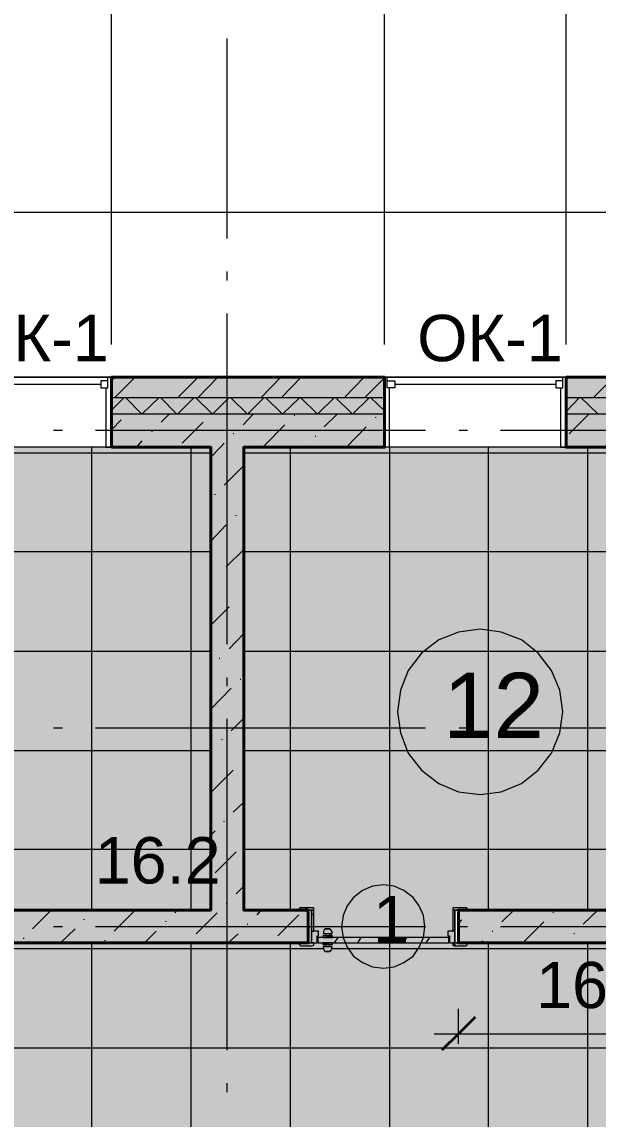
# Model space of a CAD drawing. Header units: millimetres. Extents: x -6983 to 114033, y -5968 to 36007.
# Drawn here: x 4759 to 8243, y 24601 to 31232 of the extents above; entities that cross this region are included whole.
import ezdxf

# ---------------------------------------------------------------- set-up
doc = ezdxf.new("R2010")
doc.units = ezdxf.units.MM
doc.layers.add('PDF _Геометрия', color=7, linetype='Continuous')
doc.layers.add('PDF _Текст', color=7, linetype='Continuous')
doc.layers.add('PDF _Сплошная заливка', color=7, linetype='Continuous', true_color=0xffffff)
doc.styles.add('PDF Arial', font='arial.ttf')

msp = doc.modelspace()

# ---------------------------------------------------------------- hatches: boundary and pattern name
at = {"layer": 'PDF _Сплошная заливка', "transparency": 33554559}
h = msp.add_hatch(color=256, dxfattribs=at)
h.paths.add_polyline_path([(1102.9, 28961.5), (1102.9, 29084.2), (-196.1, 29084.2), (-196.1, 28961.5)])
h.paths.add_polyline_path([(6950.6, 28961.5), (6950.6, 29084.2), (5300.4, 29084.2), (5300.4, 28961.5)])
h.paths.add_polyline_path([(11918.1, 28961.5), (11918.1, 29084.2), (8050.7, 29084.2), (8050.7, 28961.5)])
h.paths.add_polyline_path([(13428.7, 29084.2), (13428.7, 28961.5), (17342.7, 28961.5), (17342.7, 29084.2)])
h.paths.add_polyline_path([(4200.2, 28961.5), (4200.2, 29084.2), (2203, 29084.2), (2203, 28961.5)])
h = msp.add_hatch(color=256, dxfattribs=at)
h.paths.add_polyline_path([(1102.9, 28864.1), (1102.9, 28961.5), (-98.8, 28961.5), (-98.8, 28864.1)])
h.paths.add_polyline_path([(6950.6, 28864.1), (6950.6, 28961.5), (5300.4, 28961.5), (5300.4, 28864.1)])
h.paths.add_polyline_path([(11918.1, 28864.1), (11918.1, 28961.5), (8050.7, 28961.5), (8050.7, 28864.1)])
h.paths.add_polyline_path([(13428.7, 28961.5), (13428.7, 28864.1), (17245.3, 28864.1), (17245.3, 28961.5)])
h.paths.add_polyline_path([(4200.2, 28864.1), (4200.2, 28961.5), (2203, 28961.5), (2203, 28864.1)])
h = msp.add_hatch(color=256, dxfattribs=at)
h.paths.add_polyline_path([(1102.9, 28661), (1102.9, 28864.1), (104.3, 28864.1), (104.3, 28661)])
h.paths.add_polyline_path([(6950.6, 28661), (6950.6, 28864.1), (5300.4, 28864.1), (5300.4, 28661)])
h.paths.add_polyline_path([(11918.1, 28661), (11918.1, 28864.1), (8050.7, 28864.1), (8050.7, 28661)])
h.paths.add_polyline_path([(13428.7, 28864.1), (13428.7, 28661), (17042.2, 28661), (17042.2, 28864.1)])
h.paths.add_polyline_path([(4200.2, 28661), (4200.2, 28864.1), (2203, 28864.1), (2203, 28661)])
h = msp.add_hatch(color=256, dxfattribs=at)
h.paths.add_polyline_path([(17245.3, 26862.7), (17245.3, 21967.1), (17253.8, 21967.1), (17253.8, 26862.7)])
h.paths.add_polyline_path([(17042.2, 24065.8), (17042.2, 28661), (14245.3, 28661), (14245.3, 25563.7), (14258, 25563.7), (14262.3, 25559.5), (14258, 25479.1), (14118.4, 25474.9), (14118.4, 25445.2), (14088.8, 25445.2), (14088.8, 25457.9), (14046.5, 25457.9), (14046.5, 25474.9), (14033.8, 25474.9), (14033.8, 25487.6), (14029.6, 25487.6), (14029.6, 25559.5), (14033.8, 25563.7), (14046.5, 25563.7), (14046.5, 25665.3), (13500.6, 25665.3), (13496.4, 25656.8), (13492.2, 25652.6), (13420.2, 25648.3), (13420.2, 25652.6), (13416, 25652.6), (13416, 25665.3), (13411.8, 25665.3), (13411.8, 25788), (13382.2, 25788), (13382.2, 25817.6), (13394.9, 25817.6), (13394.9, 25864.1), (13411.8, 25864.1), (13411.8, 25872.6), (13416, 25876.8), (13500.6, 25876.8), (13500.6, 25864.1), (14046.5, 25864.1), (14046.5, 28661), (13483.7, 28661), (13479.5, 28652.6), (13394.9, 28648.3), (13394.9, 28661), (11956.2, 28661), (11952, 28652.6), (11867.4, 28648.3), (11867.4, 28661), (11245.3, 28661), (11245.3, 25864.1), (11880, 25864.1), (11880, 25872.6), (11884.3, 25876.8), (11973.1, 25876.8), (11973.1, 25864.1), (11990.1, 25864.1), (11990.1, 25817.6), (12002.8, 25817.6), (12002.8, 25788), (11973.1, 25788), (11968.9, 25656.8), (11956.2, 25652.6), (11892.7, 25648.3), (11892.7, 25652.6), (11884.3, 25652.6), (11884.3, 25665.3), (10301.8, 25665.3), (10297.5, 25656.8), (10293.3, 25652.6), (10221.4, 25648.3), (10221.4, 25652.6), (10217.1, 25652.6), (10217.1, 25665.3), (10196, 25665.3), (10196, 25707.6), (10183.3, 25707.6), (10183.3, 25737.2), (10212.9, 25737.2), (10212.9, 25872.6), (10217.1, 25876.8), (10246.8, 25876.8), (10246.8, 26084.2), (10826.5, 26084.2), (10826.5, 28441), (9320.1, 28441), (9320.1, 26084.2), (9337, 26084.2), (9337, 25876.8), (9375.1, 25876.8), (9375.1, 25737.2), (9404.7, 25737.2), (9404.7, 25707.6), (9392, 25707.6), (9392, 25665.3), (9375.1, 25665.3), (9370.9, 25656.8), (9358.2, 25652.6), (9294.7, 25648.3), (9294.7, 25652.6), (9286.3, 25652.6), (9286.3, 25665.3), (7454.1, 25665.3), (7449.9, 25656.8), (7445.6, 25652.6), (7373.7, 25648.3), (7373.7, 25652.6), (7365.2, 25652.6), (7365.2, 25665.3), (7344.1, 25665.3), (7344.1, 25707.6), (7335.6, 25707.6), (7335.6, 25737.2), (7365.2, 25737.2), (7365.2, 25876.8), (7454.1, 25876.8), (7454.1, 25864.1), (8897, 25864.1), (8897, 28661), (6100.1, 28661), (6100.1, 25864.1), (6434.3, 25864.1), (6434.3, 25872.6), (6438.6, 25876.8), (6523.2, 25876.8), (6523.2, 25737.2), (6552.8, 25737.2), (6552.8, 25707.6), (6544.4, 25707.6), (6544.4, 25665.3), (6523.2, 25665.3), (6523.2, 25652.6), (6510.5, 25652.6), (6442.8, 25648.3), (6442.8, 25652.6), (6438.6, 25652.6), (6438.6, 25665.3), (4517.6, 25665.3), (4513.3, 25656.8), (4504.9, 25652.6), (4437.2, 25648.3), (4437.2, 25652.6), (4428.7, 25652.6), (4428.7, 25665.3), (4407.6, 25665.3), (4407.6, 25707.6), (4394.9, 25707.6), (4394.9, 25737.2), (4424.5, 25737.2), (4424.5, 25872.6), (4428.7, 25876.8), (4517.6, 25876.8), (4517.6, 25864.1), (5901.2, 25864.1), (5901.2, 28661), (104.3, 28661), (104.3, 25864.1), (3497.8, 25864.1), (3497.8, 25876.8), (3586.7, 25876.8), (3586.7, 25737.2), (3616.3, 25737.2), (3616.3, 25707.6), (3603.6, 25707.6), (3603.6, 25665.3), (3586.7, 25665.3), (3582.4, 25656.8), (3569.8, 25652.6), (3506.3, 25648.3), (3506.3, 25652.6), (3497.8, 25652.6), (3497.8, 25665.3), (3100.1, 25665.3), (3100.1, 23570.8), (3112.8, 23570.8), (3117, 23566.5), (3112.8, 23486.1), (3100.1, 23481.9), (3100.1, 23460.8), (3057.8, 23460.8), (3057.8, 23448.1), (3028.1, 23448.1), (3028.1, 23481.9), (2888.5, 23481.9), (2888.5, 23494.6), (2884.3, 23494.6), (2884.3, 23562.3), (2888.5, 23570.8), (2901.2, 23570.8), (2901.2, 25665.3), (104.3, 25665.3), (104.3, 21967.1), (2901.2, 21967.1), (2901.2, 22551), (2897, 22555.3), (2888.5, 22555.3), (2888.5, 22563.7), (2884.3, 22563.7), (2884.3, 22635.6), (2888.5, 22639.9), (3028.1, 22639.9), (3028.1, 22669.5), (3057.8, 22669.5), (3057.8, 22656.8), (3100.1, 22656.8), (3100.1, 22639.9), (3112.8, 22639.9), (3117, 22635.6), (3112.8, 22559.5), (3100.1, 22555.3), (3100.1, 21472), (3112.8, 21472), (3117, 21467.8), (3112.8, 21387.4), (3100.1, 21383.2), (3100.1, 21362), (3057.8, 21362), (3057.8, 21349.3), (3028.1, 21349.3), (3028.1, 21383.2), (2888.5, 21383.2), (2888.5, 21395.9), (2884.3, 21395.9), (2884.3, 21463.6), (2888.5, 21472), (2901.2, 21472), (2901.2, 21764), (104.3, 21764), (104.3, 15967.1), (2681.2, 15967.1), (2681.2, 15979.8), (2901.2, 15979.8), (2901.2, 20452.3), (2897, 20456.5), (2888.5, 20460.8), (2884.3, 20460.8), (2884.3, 20536.9), (2888.5, 20541.1), (3028.1, 20541.1), (3028.1, 20570.8), (3057.8, 20570.8), (3057.8, 20558.1), (3100.1, 20558.1), (3100.1, 20541.1), (3112.8, 20541.1), (3117, 20536.9), (3112.8, 20460.8), (3100.1, 20456.5), (3100.1, 15967.1), (5901.2, 15967.1), (5901.2, 16601.8), (5892.7, 16606), (5888.5, 16606), (5888.5, 16614.5), (5884.3, 16614.5), (5884.3, 16686.4), (5888.5, 16694.9), (5901.2, 16694.9), (5901.2, 18133.5), (5888.5, 18133.5), (5888.5, 18146.2), (5884.3, 18146.2), (5884.3, 18218.2), (5888.5, 18222.4), (5901.2, 18222.4), (5901.2, 20452.3), (5892.7, 20456.5), (5888.5, 20460.8), (5884.3, 20460.8), (5884.3, 20536.9), (5888.5, 20541.1), (5901.2, 20541.1), (5901.2, 20558.1), (5943.5, 20558.1), (5943.5, 20570.8), (5973.1, 20570.8), (5973.1, 20541.1), (6112.8, 20541.1), (6112.8, 20456.5), (6100.1, 20456.5), (6100.1, 18967.1), (8897, 18967.1), (8897, 21764), (6100.1, 21764), (6100.1, 21472), (6112.8, 21472), (6112.8, 21383.2), (5973.1, 21383.2), (5973.1, 21349.3), (5943.5, 21349.3), (5943.5, 21362), (5901.2, 21362), (5901.2, 21383.2), (5888.5, 21383.2), (5888.5, 21395.9), (5884.3, 21395.9), (5884.3, 21463.6), (5888.5, 21472), (5901.2, 21472), (5901.2, 22551), (5892.7, 22555.3), (5888.5, 22555.3), (5888.5, 22563.7), (5884.3, 22563.7), (5884.3, 22635.6), (5888.5, 22639.9), (5901.2, 22639.9), (5901.2, 22656.8), (5943.5, 22656.8), (5943.5, 22669.5), (5973.1, 22669.5), (5973.1, 22639.9), (6112.8, 22639.9), (6112.8, 22555.3), (6100.1, 22555.3), (6100.1, 21967.1), (8897, 21967.1), (8897, 23862.7), (6100.1, 23862.7), (6100.1, 23570.8), (6112.8, 23570.8), (6112.8, 23481.9), (5973.1, 23481.9), (5973.1, 23448.1), (5943.5, 23448.1), (5943.5, 23460.8), (5901.2, 23460.8), (5901.2, 23481.9), (5888.5, 23481.9), (5888.5, 23494.6), (5884.3, 23494.6), (5884.3, 23562.3), (5888.5, 23570.8), (5901.2, 23570.8), (5901.2, 24065.8), (12447, 24065.8), (12447, 23084.2), (12459.7, 23084.2), (12459.7, 22999.5), (12447, 22999.5), (12447, 22978.4), (12404.7, 22978.4), (12404.7, 22965.7), (12370.9, 22965.7), (12370.9, 22995.3), (12239.7, 22999.5), (12235.5, 22999.5), (12235.5, 23012.2), (12231.2, 23012.2), (12231.2, 23079.9), (12235.5, 23084.2), (12248.2, 23084.2), (12248.2, 23862.7), (9100.1, 23862.7), (9100.1, 21967.1), (12248.2, 21967.1), (12248.2, 22064.4), (12239.7, 22068.7), (12235.5, 22068.7), (12235.5, 22077.1), (12231.2, 22077.1), (12231.2, 22149), (12235.5, 22157.5), (12370.9, 22157.5), (12370.9, 22187.1), (12404.7, 22187.1), (12404.7, 22174.4), (12447, 22174.4), (12447, 22157.5), (12459.7, 22157.5), (12459.7, 22068.7), (12447, 22068.7), (12447, 20486.1), (12459.7, 20486.1), (12459.7, 20401.5), (12447, 20401.5), (12447, 20380.4), (12404.7, 20380.4), (12404.7, 20367.7), (12370.9, 20367.7), (12370.9, 20397.3), (12239.7, 20401.5), (12235.5, 20401.5), (12235.5, 20410), (12231.2, 20410), (12231.2, 20481.9), (12235.5, 20486.1), (12248.2, 20486.1), (12248.2, 21764), (9100.1, 21764), (9100.1, 18967.1), (12248.2, 18967.1), (12248.2, 19466.4), (12239.7, 19470.6), (12235.5, 19470.6), (12235.5, 19479.1), (12231.2, 19479.1), (12231.2, 19551), (12235.5, 19555.3), (12370.9, 19555.3), (12370.9, 19584.9), (12404.7, 19584.9), (12404.7, 19576.4), (12447, 19576.4), (12447, 19555.3), (12459.7, 19555.3), (12459.7, 19470.6), (12447, 19470.6), (12447, 18967.1), (17042.2, 18967.1), (17042.2, 20566.5), (14046.5, 20566.5), (14046.5, 22745.7), (14042.2, 22749.9), (14033.8, 22754.1), (14029.6, 22754.1), (14029.6, 22830.3), (14033.8, 22834.5), (14046.5, 22834.5), (14046.5, 22851.4), (14088.8, 22851.4), (14088.8, 22864.1), (14118.4, 22864.1), (14118.4, 22834.5), (14262.3, 22834.5), (14258, 22754.1), (14245.3, 22749.9), (14245.3, 20765.4), (17042.2, 20765.4), (17042.2, 23862.7), (14245.3, 23862.7), (14245.3, 23765.4), (14258, 23765.4), (14262.3, 23761.2), (14258, 23680.8), (14118.4, 23676.5), (14118.4, 23646.9), (14088.8, 23646.9), (14088.8, 23655.4), (14046.5, 23655.4), (14046.5, 23676.5), (14033.8, 23676.5), (14033.8, 23689.2), (14029.6, 23689.2), (14029.6, 23761.2), (14033.8, 23765.4), (14046.5, 23765.4), (14046.5, 24544), (14042.2, 24548.2), (14033.8, 24552.4), (14029.6, 24552.4), (14029.6, 24628.6), (14033.8, 24632.8), (14046.5, 24632.8), (14046.5, 24654), (14088.8, 24654), (14088.8, 24662.4), (14118.4, 24662.4), (14118.4, 24632.8), (14262.3, 24632.8), (14258, 24552.4), (14245.3, 24548.2), (14245.3, 24065.8)])
h.paths.add_polyline_path([(15645.9, 17168.8), (15645.9, 15967.1), (17042.2, 15967.1), (17042.2, 16529.9), (17038, 16534.1), (17033.8, 16534.1), (17033.8, 16542.6), (17029.6, 16542.6), (17029.6, 16614.5), (17033.8, 16623), (17169.2, 16623), (17169.2, 16652.6), (17198.8, 16652.6), (17198.8, 16639.9), (17245.3, 16639.9), (17245.3, 16623), (17258, 16623), (17258, 16534.1), (17245.3, 16534.1), (17245.3, 15967.1), (18387.8, 15967.1), (18387.8, 15979.8), (18392, 15984), (18476.7, 15984), (18476.7, 15967.1), (19919.5, 15967.1), (19919.5, 15984), (20004.2, 15984), (20008.4, 15979.8), (20008.4, 15967.1), (23875.8, 15967.1), (23875.8, 15979.8), (23880, 15984), (23964.7, 15984), (23964.7, 15967.1), (25403.3, 15967.1), (25403.3, 15979.8), (25407.6, 15984), (25492.2, 15984), (25496.4, 15979.8), (25496.4, 15967.1), (26038, 15967.1), (26038, 16512.9), (26033.8, 16517.2), (26029.6, 16517.2), (26029.6, 16525.6), (26025.3, 16525.6), (26025.3, 16597.6), (26029.6, 16601.8), (26165, 16601.8), (26165, 16631.4), (26194.6, 16631.4), (26194.6, 16623), (26241.1, 16623), (26241.1, 16601.8), (26253.8, 16601.8), (26249.6, 16521.4), (26241.1, 16517.2), (26241.1, 15967.1), (29038, 15967.1), (29038, 16352.1), (29016.9, 16352.1), (29016.9, 16415.6), (29038, 16415.6), (29038, 18230.9), (29016.9, 18230.9), (29016.9, 18294.3), (29038, 18294.3), (29038, 19584.9), (29016.9, 19584.9), (29016.9, 19652.6), (29038, 19652.6), (29038, 21463.6), (29016.9, 21463.6), (29016.9, 21527), (29038, 21527), (29038, 21764), (26241.1, 21764), (26241.1, 21222.4), (26249.6, 21222.4), (26253.8, 21218.2), (26249.6, 21137.8), (26241.1, 21133.5), (26241.1, 21112.4), (26194.6, 21112.4), (26194.6, 21099.7), (26165, 21099.7), (26165, 21129.3), (26033.8, 21133.5), (26029.6, 21133.5), (26029.6, 21146.2), (26025.3, 21146.2), (26025.3, 21213.9), (26029.6, 21222.4), (26038, 21222.4), (26038, 21764), (25839.1, 21764), (25830.7, 21755.5), (25758.7, 21751.3), (25758.7, 21755.5), (25754.5, 21755.5), (25754.5, 21764), (25733.4, 21764), (25733.4, 21810.5), (25720.7, 21810.5), (25720.7, 21840.2), (25750.3, 21840.2), (25750.3, 21975.6), (25754.5, 21979.8), (25839.1, 21979.8), (25839.1, 21967.1), (26038, 21967.1), (26038, 26862.7), (23241.1, 26862.7), (23241.1, 21967.1), (24819.4, 21967.1), (24819.4, 21975.6), (24823.6, 21979.8), (24908.3, 21979.8), (24908.3, 21840.2), (24942.1, 21840.2), (24942.1, 21806.3), (24929.4, 21806.3), (24929.4, 21764), (24908.3, 21764), (24908.3, 21755.5), (24895.6, 21755.5), (24832.1, 21751.3), (24832.1, 21755.5), (24823.6, 21755.5), (24823.6, 21764), (22691, 21764), (22682.6, 21755.5), (22610.7, 21751.3), (22610.7, 21755.5), (22602.2, 21755.5), (22602.2, 21764), (22585.3, 21764), (22585.3, 21806.3), (22572.6, 21806.3), (22572.6, 21840.2), (22602.2, 21840.2), (22602.2, 21967.1), (21760.2, 21967.1), (21760.2, 21840.2), (21789.8, 21840.2), (21789.8, 21806.3), (21781.3, 21806.3), (21781.3, 21764), (21760.2, 21764), (21760.2, 21755.5), (21747.5, 21755.5), (21679.8, 21751.3), (21679.8, 21755.5), (21675.5, 21755.5), (21675.5, 21764), (18362.4, 21764), (18362.4, 21755.5), (18354, 21755.5), (18282, 21751.3), (18282, 21755.5), (18277.8, 21755.5), (18277.8, 21764), (18256.6, 21764), (18256.6, 21810.5), (18243.9, 21810.5), (18243.9, 21840.2), (18273.6, 21840.2), (18273.6, 21967.1), (17435.8, 21967.1), (17435.8, 21840.2), (17465.4, 21840.2), (17465.4, 21806.3), (17452.7, 21806.3), (17452.7, 21764), (17435.8, 21764), (17431.5, 21759.8), (17418.8, 21755.5), (17355.4, 21751.3), (17355.4, 21755.5), (17346.9, 21755.5), (17346.9, 21764), (17245.3, 21764), (17245.3, 18150.5), (17258, 18150.5), (17258, 18061.6), (17245.3, 18061.6), (17245.3, 18040.4), (17198.8, 18040.4), (17198.8, 18032), (17169.2, 18032), (17169.2, 18061.6), (17033.8, 18061.6), (17033.8, 18070.1), (17029.6, 18070.1), (17029.6, 18146.2), (17033.8, 18150.5), (17042.2, 18150.5), (17042.2, 18768.2), (11245.3, 18768.2), (11245.3, 15967.1), (14126.9, 15967.1), (14126.9, 15979.8), (14122.6, 15979.8), (14122.6, 15988.3), (14118.4, 15988.3), (14118.4, 15996.7), (14114.2, 15996.7), (14114.2, 16005.2), (14109.9, 16005.2), (14109.9, 16013.6), (14105.7, 16013.6), (14105.7, 16022.1), (14101.5, 16022.1), (14101.5, 16030.6), (14097.3, 16030.6), (14097.3, 16043.3), (14093, 16043.3), (14093, 16051.7), (14088.8, 16051.7), (14088.8, 16060.2), (14084.6, 16060.2), (14084.6, 16068.7), (14080.3, 16068.7), (14080.3, 16077.1), (14076.1, 16077.1), (14076.1, 16085.6), (14071.9, 16085.6), (14071.9, 16094), (14067.6, 16094), (14067.6, 16102.5), (14063.4, 16102.5), (14063.4, 16115.2), (14059.2, 16115.2), (14059.2, 16123.7), (14054.9, 16123.7), (14054.9, 16132.1), (14050.7, 16132.1), (14050.7, 16140.6), (14046.5, 16140.6), (14046.5, 16149), (14042.2, 16149), (14042.2, 16157.5), (14038, 16157.5), (14038, 16166), (14033.8, 16166), (14033.8, 16174.4), (14029.6, 16174.4), (14029.6, 16187.1), (14025.3, 16187.1), (14025.3, 16195.6), (14021.1, 16195.6), (14021.1, 16204.1), (14016.9, 16204.1), (14016.9, 16212.5), (14012.6, 16212.5), (14012.6, 16221), (14008.4, 16221), (14008.4, 16229.4), (14004.2, 16229.4), (14004.2, 16237.9), (13999.9, 16237.9), (13999.9, 16250.6), (13995.7, 16250.6), (13995.7, 16259.1), (13991.5, 16259.1), (13991.5, 16267.5), (13987.2, 16267.5), (13987.2, 16276), (13983, 16276), (13983, 16284.4), (13978.8, 16284.4), (13978.8, 16292.9), (13974.5, 16292.9), (13974.5, 16301.4), (13970.3, 16301.4), (13970.3, 16309.8), (13966.1, 16309.8), (13966.1, 16322.5), (13961.9, 16322.5), (13961.9, 16331), (13957.6, 16331), (13957.6, 16339.5), (13953.4, 16339.5), (13953.4, 16347.9), (13949.2, 16347.9), (13949.2, 16356.4), (13944.9, 16356.4), (13944.9, 16364.8), (13940.7, 16364.8), (13940.7, 16373.3), (13936.5, 16373.3), (13936.5, 16381.8), (13932.2, 16381.8), (13932.2, 16394.5), (13928, 16394.5), (13928, 16402.9), (13923.8, 16402.9), (13923.8, 16411.4), (13919.5, 16411.4), (13919.5, 16419.8), (13915.3, 16419.8), (13915.3, 16428.3), (13911.1, 16428.3), (13911.1, 16436.8), (13906.8, 16436.8), (13906.8, 16445.2), (13902.6, 16445.2), (13902.6, 16453.7), (13898.4, 16457.9), (13885.7, 16462.2), (13801.1, 16483.3), (13788.4, 16487.6), (13703.7, 16508.7), (13716.4, 16512.9), (13758.7, 16534.1), (13771.4, 16538.3), (13813.8, 16559.5), (13826.5, 16563.7), (13868.8, 16584.9), (13881.5, 16589.1), (13923.8, 16610.3), (13936.5, 16614.5), (13987.2, 16639.9), (13902.6, 16661), (13881.5, 16665.3), (13813.8, 16682.2), (13792.6, 16682.2), (13792.6, 16694.9), (13788.4, 16694.9), (13788.4, 16703.3), (13784.1, 16703.3), (13784.1, 16711.8), (13779.9, 16711.8), (13779.9, 16720.3), (13775.7, 16720.3), (13775.7, 16728.7), (13771.4, 16728.7), (13771.4, 16741.4), (13767.2, 16741.4), (13767.2, 16749.9), (13763, 16749.9), (13763, 16758.4), (13758.7, 16758.4), (13758.7, 16766.8), (13754.5, 16766.8), (13754.5, 16775.3), (13750.3, 16775.3), (13750.3, 16783.7), (13746.1, 16783.7), (13746.1, 16796.4), (13741.8, 16796.4), (13741.8, 16804.9), (13737.6, 16804.9), (13737.6, 16813.4), (13733.4, 16813.4), (13733.4, 16821.8), (13729.1, 16821.8), (13729.1, 16830.3), (13724.9, 16830.3), (13724.9, 16838.7), (13720.7, 16838.7), (13720.7, 16851.4), (13716.4, 16851.4), (13716.4, 16859.9), (13712.2, 16859.9), (13712.2, 16868.4), (13708, 16868.4), (13708, 16876.8), (13703.7, 16876.8), (13703.7, 16885.3), (13699.5, 16885.3), (13699.5, 16893.8), (13695.3, 16893.8), (13695.3, 16906.5), (13691, 16906.5), (13691, 16914.9), (13686.8, 16914.9), (13686.8, 16923.4), (13682.6, 16923.4), (13682.6, 16931.8), (13678.4, 16931.8), (13678.4, 16940.3), (13674.1, 16940.3), (13674.1, 16948.8), (13669.9, 16948.8), (13669.9, 16961.5), (13665.7, 16961.5), (13665.7, 16969.9), (13661.4, 16969.9), (13661.4, 16978.4), (13657.2, 16978.4), (13657.2, 16986.8), (13653, 16986.8), (13653, 16995.3), (13648.7, 16995.3), (13648.7, 17003.8), (13644.5, 17003.8), (13644.5, 17016.5), (13640.3, 17016.5), (13640.3, 17024.9), (13636, 17024.9), (13636, 17033.4), (13631.8, 17033.4), (13631.8, 17041.9), (13627.6, 17041.9), (13627.6, 17050.3), (13623.3, 17050.3), (13623.3, 17058.8), (13619.1, 17058.8), (13619.1, 17071.5), (13614.9, 17071.5), (13614.9, 17079.9), (13610.7, 17079.9), (13610.7, 17088.4), (13606.4, 17088.4), (13606.4, 17096.9), (13602.2, 17096.9), (13602.2, 17105.3), (13598, 17105.3), (13598, 17113.8), (13593.7, 17113.8), (13593.7, 17126.5), (13589.5, 17126.5), (13589.5, 17134.9), (13585.3, 17134.9), (13585.3, 17143.4), (13581, 17143.4), (13581, 17151.9), (13576.8, 17151.9), (13576.8, 17160.3), (13572.6, 17160.3), (13572.6, 17168.8)])
for color, points in [(256, [(5901.2, 28661), (5901.2, 25864.1), (6100.1, 25864.1), (6100.1, 28661)]), (256, [(7593.7, 27556.7), (7564.1, 27560.9), (7500.6, 27560.9), (7399.1, 27548.2), (7390.6, 27544), (7377.9, 27539.7), (7369.5, 27535.5), (7356.8, 27531.3), (7348.3, 27527), (7335.6, 27522.8), (7327.2, 27518.6), (7314.5, 27514.3), (7306, 27510.1), (7280.6, 27501.7), (7267.9, 27489), (7259.5, 27484.7), (7251, 27476.3), (7242.5, 27472), (7234.1, 27463.6), (7225.6, 27459.3), (7217.1, 27450.9), (7208.7, 27446.6), (7200.2, 27438.2), (7191.8, 27434), (7183.3, 27425.5), (7174.8, 27421.3), (7170.6, 27412.8), (7162.1, 27404.3), (7157.9, 27395.9), (7149.4, 27387.4), (7145.2, 27378.9), (7136.7, 27370.5), (7132.5, 27362), (7124.1, 27353.6), (7119.8, 27345.1), (7111.4, 27336.6), (7107.1, 27328.2), (7094.4, 27315.5), (7086, 27290.1), (7081.7, 27281.6), (7077.5, 27268.9), (7073.3, 27260.5), (7069, 27247.8), (7064.8, 27239.3), (7060.6, 27226.6), (7056.4, 27218.2), (7052.1, 27205.5), (7047.9, 27197), (7035.2, 27095.4), (7031, 27065.8), (7035.2, 27061.6), (7035.2, 27032), (7039.4, 27032), (7039.4, 26998.1), (7043.7, 26998.1), (7043.7, 26968.5), (7047.9, 26968.5), (7047.9, 26934.7), (7052.1, 26934.7), (7052.1, 26926.2), (7056.4, 26926.2), (7056.4, 26913.5), (7060.6, 26913.5), (7060.6, 26905), (7064.8, 26905), (7064.8, 26892.3), (7069, 26892.3), (7069, 26879.7), (7073.3, 26879.7), (7073.3, 26871.2), (7077.5, 26871.2), (7077.5, 26858.5), (7081.7, 26858.5), (7081.7, 26845.8), (7086, 26845.8), (7086, 26837.3), (7090.2, 26837.3), (7090.2, 26824.6), (7094.4, 26824.6), (7094.4, 26812), (7098.7, 26812), (7111.4, 26799.3), (7111.4, 26790.8), (7115.6, 26790.8), (7128.3, 26778.1), (7128.3, 26769.6), (7132.5, 26769.6), (7145.2, 26756.9), (7145.2, 26748.5), (7149.4, 26748.5), (7162.1, 26735.8), (7162.1, 26727.3), (7166.4, 26727.3), (7174.8, 26718.9), (7174.8, 26710.4), (7183.3, 26710.4), (7191.8, 26701.9), (7200.2, 26697.7), (7208.7, 26689.2), (7217.1, 26685), (7225.6, 26676.5), (7234.1, 26672.3), (7242.5, 26663.9), (7251, 26659.6), (7259.5, 26651.2), (7267.9, 26646.9), (7280.6, 26634.2), (7293.3, 26630), (7310.2, 26621.5), (7322.9, 26617.3), (7339.8, 26608.8), (7352.5, 26604.6), (7369.5, 26596.2), (7382.2, 26591.9), (7399.1, 26583.5), (7500.6, 26570.8), (7564.1, 26566.5), (7564.1, 26570.8), (7593.7, 26575), (7627.6, 26579.2), (7657.2, 26583.5), (7669.9, 26587.7), (7678.4, 26591.9), (7691, 26596.2), (7699.5, 26600.4), (7712.2, 26604.6), (7729.1, 26613.1), (7741.8, 26617.3), (7750.3, 26621.5), (7763, 26625.8), (7788.4, 26638.5), (7796.8, 26646.9), (7805.3, 26651.2), (7818, 26663.9), (7826.5, 26668.1), (7839.1, 26680.8), (7847.6, 26685), (7860.3, 26697.7), (7868.8, 26701.9), (7894.2, 26727.3), (7898.4, 26735.8), (7911.1, 26748.5), (7915.3, 26756.9), (7928, 26769.6), (7932.2, 26778.1), (7944.9, 26790.8), (7949.2, 26799.3), (7957.6, 26807.7), (7970.3, 26833.1), (7974.5, 26845.8), (7978.8, 26854.3), (7983, 26867), (7991.5, 26883.9), (7995.7, 26896.6), (7999.9, 26905), (8004.2, 26917.7), (8008.4, 26926.2), (8012.6, 26938.9), (8016.9, 26968.5), (8021.1, 27002.4), (8025.3, 27032), (8029.6, 27095.4), (8025.3, 27095.4), (8025.3, 27129.3), (8021.1, 27129.3), (8021.1, 27163.1), (8016.9, 27163.1), (8016.9, 27192.8), (8012.6, 27192.8), (8012.6, 27205.5), (8008.4, 27205.5), (8008.4, 27213.9), (8004.2, 27213.9), (8004.2, 27222.4), (7999.9, 27222.4), (7999.9, 27235.1), (7995.7, 27235.1), (7995.7, 27243.5), (7991.5, 27243.5), (7991.5, 27252), (7987.2, 27252), (7987.2, 27264.7), (7983, 27264.7), (7983, 27273.2), (7978.8, 27273.2), (7978.8, 27281.6), (7974.5, 27281.6), (7974.5, 27294.3), (7970.3, 27294.3), (7970.3, 27302.8), (7966.1, 27302.8), (7966.1, 27311.2), (7961.9, 27311.2), (7961.9, 27319.7), (7953.4, 27328.2), (7949.2, 27328.2), (7949.2, 27336.6), (7940.7, 27345.1), (7936.5, 27345.1), (7936.5, 27353.6), (7928, 27362), (7923.8, 27362), (7923.8, 27370.5), (7915.3, 27378.9), (7911.1, 27378.9), (7911.1, 27387.4), (7902.6, 27395.9), (7898.4, 27395.9), (7898.4, 27404.3), (7868.8, 27434), (7860.3, 27438.2), (7847.6, 27450.9), (7839.1, 27455.1), (7826.5, 27467.8), (7818, 27472), (7805.3, 27484.7), (7796.8, 27489), (7788.4, 27497.4), (7771.4, 27505.9), (7758.7, 27510.1), (7750.3, 27514.3), (7724.9, 27522.8), (7716.4, 27527), (7691, 27535.5), (7682.6, 27539.7), (7657.2, 27548.2), (7627.6, 27552.4)]), (256, [(7306, 27438.2), (7306, 26756.9), (7729.1, 26756.9), (7729.1, 27438.2)]), (256, [(5198.8, 26401.5), (5198.8, 25910.7), (5787, 25910.7), (5787, 26401.5)]), (256, [(7009.8, 26012.2), (6980.2, 26016.5), (6912.5, 26016.5), (6878.6, 26012.2), (6861.7, 26003.8), (6849, 25999.5), (6832.1, 25991.1), (6819.4, 25986.8), (6806.7, 25974.2), (6798.2, 25969.9), (6789.8, 25961.5), (6781.3, 25957.2), (6772.9, 25948.8), (6764.4, 25944.5), (6760.2, 25936.1), (6751.7, 25927.6), (6747.5, 25919.1), (6739, 25910.7), (6734.8, 25902.2), (6726.3, 25893.8), (6722.1, 25881.1), (6713.6, 25864.1), (6709.4, 25851.4), (6700.9, 25834.5), (6692.5, 25766.8), (6696.7, 25762.6), (6696.7, 25733), (6700.9, 25733), (6700.9, 25699.1), (6705.2, 25699.1), (6705.2, 25690.7), (6709.4, 25690.7), (6709.4, 25682.2), (6713.6, 25682.2), (6713.6, 25669.5), (6717.8, 25669.5), (6717.8, 25661), (6722.1, 25661), (6722.1, 25652.6), (6726.3, 25652.6), (6726.3, 25639.9), (6730.5, 25639.9), (6739, 25631.4), (6739, 25623), (6743.2, 25623), (6747.5, 25618.7), (6747.5, 25610.3), (6751.7, 25610.3), (6755.9, 25606), (6755.9, 25597.6), (6760.2, 25597.6), (6764.4, 25593.3), (6764.4, 25584.9), (6772.9, 25584.9), (6777.1, 25580.6), (6785.5, 25576.4), (6789.8, 25572.2), (6798.2, 25567.9), (6802.5, 25563.7), (6810.9, 25559.5), (6819.4, 25551), (6832.1, 25546.8), (6849, 25538.3), (6861.7, 25534.1), (6878.6, 25525.6), (6912.5, 25521.4), (6980.2, 25517.2), (6980.2, 25521.4), (7009.8, 25525.6), (7022.5, 25529.9), (7039.4, 25538.3), (7052.1, 25542.6), (7077.5, 25555.3), (7081.7, 25559.5), (7090.2, 25563.7), (7094.4, 25567.9), (7102.9, 25572.2), (7107.1, 25576.4), (7115.6, 25580.6), (7132.5, 25597.6), (7136.7, 25606), (7141, 25610.3), (7145.2, 25618.7), (7149.4, 25623), (7153.7, 25631.4), (7157.9, 25635.6), (7170.6, 25661), (7174.8, 25673.7), (7183.3, 25690.7), (7187.5, 25703.3), (7191.8, 25733), (7196, 25796.4), (7191.8, 25796.4), (7191.8, 25830.3), (7187.5, 25830.3), (7187.5, 25843), (7183.3, 25843), (7183.3, 25851.4), (7179.1, 25851.4), (7179.1, 25859.9), (7174.8, 25859.9), (7174.8, 25872.6), (7170.6, 25872.6), (7170.6, 25881.1), (7166.4, 25881.1), (7166.4, 25889.5), (7162.1, 25889.5), (7162.1, 25898), (7153.7, 25906.5), (7149.4, 25906.5), (7149.4, 25914.9), (7141, 25923.4), (7136.7, 25923.4), (7136.7, 25931.8), (7111.4, 25957.2), (7102.9, 25961.5), (7094.4, 25969.9), (7086, 25974.2), (7077.5, 25982.6), (7052.1, 25995.3), (7039.4, 25999.5), (7022.5, 26008)]), (7, [(5198.8, 25961.5), (5198.8, 25936.1), (5778.5, 25936.1), (5778.5, 25961.5)]), (256, [(6548.6, 25699.1), (6548.6, 25665.3), (7339.8, 25665.3), (7339.8, 25699.1)])]:
    msp.add_hatch(color=color, dxfattribs=at).paths.add_polyline_path(points)
h = msp.add_hatch(color=256, dxfattribs=at)
h.paths.add_polyline_path([(3552.8, 25665.3), (3552.8, 25864.1), (104.3, 25864.1), (104.3, 25665.3)])
h.paths.add_polyline_path([(9337, 25665.3), (9337, 25864.1), (7399.1, 25864.1), (7399.1, 25665.3)])
h.paths.add_polyline_path([(11935.1, 25665.3), (11935.1, 25864.1), (10246.8, 25864.1), (10246.8, 25665.3)])
h.paths.add_polyline_path([(13445.6, 25864.1), (13445.6, 25665.3), (14046.5, 25665.3), (14046.5, 25864.1)])
h.paths.add_polyline_path([(6489.4, 25665.3), (6489.4, 25864.1), (4462.6, 25864.1), (4462.6, 25665.3)])
h = msp.add_hatch(color=256, dxfattribs=at)
h.paths.add_polyline_path([(6523.2, 25864.1), (6523.2, 25876.8), (6438.6, 25876.8), (6434.3, 25868.4)])
h.paths.add_polyline_path([(7365.2, 25876.8), (7365.2, 25864.1), (7454.1, 25864.1), (7454.1, 25876.8)])
h = msp.add_hatch(color=256, dxfattribs=at)
h.paths.add_polyline_path([(6523.2, 25737.2), (6523.2, 25864.1), (6510.5, 25864.1), (6510.5, 25737.2)])
h.paths.add_polyline_path([(7365.2, 25864.1), (7365.2, 25737.2), (7377.9, 25737.2), (7377.9, 25864.1)])
h = msp.add_hatch(color=256, dxfattribs=at)
h.paths.add_polyline_path([(6544.4, 25665.3), (6544.4, 25707.6), (6552.8, 25707.6), (6552.8, 25737.2), (6510.5, 25737.2), (6510.5, 25665.3)])
h.paths.add_polyline_path([(7344.1, 25707.6), (7344.1, 25665.3), (7377.9, 25665.3), (7377.9, 25737.2), (7335.6, 25737.2), (7335.6, 25707.6)])
h = msp.add_hatch(color=256, dxfattribs=at)
h.paths.add_polyline_path([(6523.2, 25652.6), (6523.2, 25665.3), (6434.3, 25665.3), (6438.6, 25661), (6438.6, 25652.6), (6442.8, 25652.6), (6514.7, 25648.3), (6514.7, 25652.6)])
h.paths.add_polyline_path([(7449.9, 25656.8), (7454.1, 25665.3), (7365.2, 25665.3), (7365.2, 25652.6), (7373.7, 25652.6), (7445.6, 25648.3), (7445.6, 25652.6)])

# ---------------------------------------------------------------- linework, layer by layer
at = {"layer": 'PDF _Геометрия', "lineweight": 9}
for points in [[(5300.4, 29283), (5300.4, 32680.8), (5300.4, 32828.9)], [(6950.6, 29283), (6950.6, 32680.8), (6950.6, 32828.9)], [(8050.7, 29283), (8050.7, 32680.8), (8050.7, 32828.9)], [(18167.8, 30082.8), (18464, 30082.8), (18464, 28284.4), (27459.7, 28284.4), (27459.7, 23185.7), (30455.5, 23185.7), (30455.5, 21967.1), (29456.9, 21967.1), (29456.9, 22187.1), (26461.1, 22187.1), (26461.1, 27281.6), (17465.4, 27281.6), (17465.4, 29084.2), (14143.8, 29084.2), (14143.8, 30962.9), (11148, 30962.9), (11148, 29084.2), (-318.8, 29084.2), (-318.8, 15548.2), (2681.2, 15548.2)], [(26275, 6552.4), (26461.1, 6552.4), (26461.1, 11261.9), (26461.1, 15548.2), (29456.9, 15548.2), (29456.9, 15768.2), (30455.5, 15768.2), (30455.5, 14549.6), (27459.7, 14549.6), (27459.7, 5553.8), (27239.7, 5553.8), (27239.7, 1276), (10318.7, 1276), (10318.7, 1056), (1682.6, 1056), (1682.6, 14549.6), (-1317.4, 14549.6), (-1317.4, 30082.8), (11148, 30082.8)], [(5300.4, 29063), (5321.5, 29084.2)], [(5321.5, 28961.5), (5444.2, 29084.2)], [(5702.3, 28961.5), (5825, 29084.2)], [(5825, 28961.5), (5943.5, 29084.2)], [(6205.9, 28961.5), (6324.3, 29084.2)], [(6328.6, 28961.5), (6447, 29084.2)], [(6709.4, 28961.5), (6827.9, 29084.2)], [(6832.1, 28961.5), (6950.6, 29079.9)], [(8215.7, 28961.5), (8338.4, 29084.2)], [(5300.4, 28885.3), (5376.5, 28961.5)], [(5300.4, 28961.5), (6950.6, 28961.5)], [(5482.3, 28864.1), (5385, 28961.5)], [(5486.5, 28864.1), (5588.1, 28961.5)], [(5693.9, 28864.1), (5596.5, 28961.5)], [(5702.3, 28864.1), (5799.7, 28961.5)], [(5909.7, 28864.1), (5808.1, 28961.5)], [(5913.9, 28864.1), (6011.2, 28961.5)], [(6121.2, 28864.1), (6019.7, 28961.5)], [(6125.5, 28864.1), (6222.8, 28961.5)], [(6332.8, 28864.1), (6231.2, 28961.5)], [(6337, 28864.1), (6438.6, 28961.5)], [(6544.4, 28864.1), (6442.8, 28961.5)], [(6548.6, 28864.1), (6650.1, 28961.5)], [(6755.9, 28864.1), (6654.4, 28961.5)], [(6760.2, 28864.1), (6861.7, 28961.5)], [(6950.6, 28881.1), (6865.9, 28961.5)], [(8050.7, 28876.8), (8131.1, 28961.5)], [(8050.7, 28961.5), (11918.1, 28961.5)], [(8241.1, 28864.1), (8139.6, 28961.5)], [(5300.4, 28864.1), (6950.6, 28864.1)], [(5600.8, 28813.4), (5651.6, 28864.1)], [(6095.8, 28796.4), (6159.3, 28864.1)], [(6404.7, 28855.7), (6409, 28855.7)], [(6586.7, 28783.7), (6667.1, 28864.1)], [(6899.8, 28838.7), (6899.8, 28843)], [(8050.7, 28864.1), (11918.1, 28864.1)], [(8067.6, 28741.4), (8190.3, 28864.1)], [(5300.4, 28766.8), (5359.6, 28826.1)], [(5727.7, 28686.4), (5854.7, 28813.4)], [(6222.8, 28669.5), (6349.7, 28796.4)], [(6722.1, 28661), (6840.6, 28783.7)], [(5545.8, 28754.1), (5545.8, 28758.4)], [(6036.6, 28741.4), (6040.8, 28745.7)], [(6531.7, 28728.7), (6535.9, 28728.7)], [(5181.9, 25864.1), (5181.9, 28661)], [(5452.7, 28661), (5486.5, 28699.1)], [(5782.7, 25864.1), (5782.7, 28661)], [(5901.2, 28601.8), (5960.4, 28661), (5981.6, 28686.4)], [(6383.6, 25864.1), (6383.6, 28661)], [(6468.2, 28661), (6476.7, 28669.5)], [(6984.4, 25699.1), (6984.4, 28661)], [(7581, 25864.1), (7581, 28661)], [(8181.9, 25864.1), (8181.9, 28661)], [(104.3, 28627.2), (5901.2, 28627.2)], [(6100.1, 28627.2), (8897, 28627.2)], [(5981.6, 28432.5), (6100.1, 28551)], [(5926.6, 28373.3), (5926.6, 28377.5)], [(6053.5, 28246.4), (6053.5, 28250.6)], [(5901.2, 28094), (5994.3, 28191.4)], [(104.3, 28030.6), (5901.2, 28030.6)], [(5994.3, 27937.5), (6100.1, 28043.3)], [(6100.1, 28030.6), (8897, 28030.6)], [(5939.3, 27882.5), (5939.3, 27882.5)], [(6066.2, 27755.5), (6066.2, 27755.5)], [(5901.2, 27586.3), (6011.2, 27696.3)], [(6011.2, 27442.4), (6100.1, 27535.5)], [(104.3, 27429.7), (5901.2, 27429.7)], [(5952, 27387.4), (5956.2, 27387.4)], [(6100.1, 27429.7), (8897, 27429.7)], [(6078.9, 27260.5), (6083.1, 27260.5)], [(5901.2, 27078.5), (6023.9, 27205.5)], [(6023.9, 26947.4), (6100.1, 27023.5)], [(5968.9, 26892.3), (5968.9, 26896.6)], [(104.3, 26828.9), (5901.2, 26828.9)], [(5901.2, 26824.6), (5909.7, 26837.3)], [(6100.1, 26828.9), (8897, 26828.9)], [(6095.8, 26765.4), (6095.8, 26769.6)], [(5909.7, 26583.5), (6036.6, 26710.4)], [(6036.6, 26456.5), (6100.1, 26515.8)], [(5981.6, 26397.3), (5981.6, 26401.5)], [(5901.2, 26316.9), (5926.6, 26342.3)], [(104.3, 26232.3), (5901.2, 26232.3)], [(5926.6, 26088.4), (6053.5, 26215.3)], [(6100.1, 26232.3), (8897, 26232.3)], [(6053.5, 25961.5), (6100.1, 26008)], [(4822.2, 25749.9), (4936.5, 25864.1)], [(5190.3, 25864.1), (5190.3, 25864.1)], [(5317.3, 25737.2), (5444.2, 25864.1)], [(5685.4, 25847.2), (5698.1, 25864.1)], [(5994.3, 25906.5), (5998.5, 25906.5)], [(6180.5, 25834.5), (6205.9, 25864.1)], [(6489.4, 25864.1), (6472.4, 25876.8)], [(7475.3, 25864.1), (7479.5, 25864.1)], [(7661.4, 25792.2), (7733.4, 25864.1)], [(8152.3, 25779.5), (8241.1, 25864.1)], [(5135.3, 25804.9), (5135.3, 25809.1)], [(5630.4, 25792.2), (5630.4, 25796.4)], [(5812.3, 25720.3), (5939.3, 25847.2)], [(6307.4, 25707.6), (6434.3, 25834.5)], [(6523.2, 25830.3), (6510.5, 25843)], [(7399.1, 25783.7), (7420.2, 25804.9)], [(7970.3, 25847.2), (7974.5, 25851.4)], [(4991.5, 25665.3), (5080.3, 25749.9)], [(5499.2, 25665.3), (5571.2, 25737.2)], [(6121.2, 25779.5), (6125.5, 25779.5)], [(6620.5, 25720.3), (6629, 25720.3), (6616.3, 25720.3), (6599.4, 25720.3), (6586.7, 25720.3), (6582.4, 25720.3), (6586.7, 25741.4), (6590.9, 25749.9), (6595.1, 25749.9), (6607.8, 25749.9), (6616.3, 25749.9), (6607.8, 25749.9), (6595.1, 25749.9), (6590.9, 25749.9)], [(6620.5, 25749.9), (6616.3, 25749.9), (6620.5, 25749.9), (6633.2, 25733), (6633.2, 25720.3), (6629, 25720.3), (6633.2, 25720.3)], [(7602.2, 25737.2), (7606.4, 25737.2)], [(7788.4, 25665.3), (7915.3, 25792.2)], [(4767.2, 25694.9), (4771.4, 25694.9)], [(5181.9, 15967.1), (5181.9, 25665.3)], [(5262.3, 25678), (5262.3, 25682.2)], [(5757.3, 25665.3), (5757.3, 25669.5)], [(5782.7, 15967.1), (5782.7, 25665.3)], [(6007, 25665.3), (6066.2, 25720.3)], [(6383.6, 24065.8), (6383.6, 25665.3)], [(6590.9, 25720.3), (6595.1, 25720.3), (6599.4, 25711.8), (6599.4, 25707.6), (6590.9, 25707.6), (6586.7, 25707.6), (6582.4, 25707.6), (6578.2, 25707.6), (6578.2, 25699.1), (6582.4, 25699.1), (6586.7, 25699.1), (6590.9, 25699.1), (6599.4, 25699.1), (6607.8, 25699.1), (6616.3, 25699.1), (6620.5, 25699.1), (6629, 25699.1), (6633.2, 25699.1), (6637.5, 25699.1), (6637.5, 25707.6), (6633.2, 25707.6), (6629, 25707.6), (6620.5, 25707.6), (6629, 25707.6), (6633.2, 25707.6), (6637.5, 25707.6)], [(6599.4, 25707.6), (6590.9, 25707.6), (6586.7, 25707.6), (6582.4, 25707.6), (6578.2, 25707.6)], [(6578.2, 25707.6), (6578.2, 25707.6)], [(6578.2, 25707.6), (6578.2, 25707.6)], [(6624.8, 25644.1), (6620.5, 25644.1), (6616.3, 25652.6), (6616.3, 25656.8), (6620.5, 25656.8), (6629, 25656.8), (6633.2, 25656.8), (6637.5, 25656.8), (6637.5, 25665.3), (6633.2, 25665.3), (6629, 25665.3), (6620.5, 25665.3), (6616.3, 25665.3), (6607.8, 25665.3), (6599.4, 25665.3), (6590.9, 25665.3), (6586.7, 25665.3), (6582.4, 25665.3), (6578.2, 25665.3), (6578.2, 25656.8), (6582.4, 25656.8), (6586.7, 25656.8), (6590.9, 25656.8), (6586.7, 25656.8), (6582.4, 25656.8), (6578.2, 25656.8)], [(6595.1, 25720.3), (6586.7, 25720.3), (6582.4, 25720.3)], [(6607.8, 25707.6), (6599.4, 25707.6)], [(6599.4, 25707.6), (6607.8, 25707.6)], [(6603.6, 25707.6), (6603.6, 25707.6)], [(6603.6, 25707.6), (6603.6, 25707.6)], [(6624.8, 25720.3), (6620.5, 25716), (6616.3, 25711.8), (6616.3, 25707.6), (6620.5, 25707.6), (6616.3, 25707.6), (6607.8, 25707.6), (6616.3, 25707.6)], [(6612.1, 25707.6), (6612.1, 25707.6)], [(6612.1, 25707.6), (6612.1, 25707.6)], [(6637.5, 25707.6), (6637.5, 25707.6)], [(6637.5, 25707.6), (6637.5, 25707.6)], [(6650.1, 25665.3), (6671.3, 25699.1)], [(6789.8, 25665.3), (6810.9, 25699.1)], [(6929.4, 25665.3), (6950.6, 25699.1)], [(6984.4, 24065.8), (6984.4, 25665.3)], [(7064.8, 25665.3), (7086, 25699.1)], [(7204.4, 25665.3), (7225.6, 25699.1)], [(7382.2, 25648.3), (7369.5, 25665.3)], [(7530.3, 25665.3), (7547.2, 25678)], [(7581, 24065.8), (7581, 25665.3)], [(8038, 25665.3), (8042.2, 25665.3)], [(8097.3, 25720.3), (8101.5, 25724.5)], [(8181.9, 24065.8), (8181.9, 25665.3)], [(3692.5, 25631.4), (6586.7, 25631.4)], [(6578.2, 25656.8), (6578.2, 25656.8)], [(6578.2, 25656.8), (6578.2, 25656.8)], [(6590.9, 25614.5), (6595.1, 25614.5), (6590.9, 25614.5), (6582.4, 25631.4), (6582.4, 25644.1), (6586.7, 25644.1), (6582.4, 25644.1)], [(6595.1, 25644.1), (6586.7, 25644.1), (6599.4, 25644.1), (6616.3, 25644.1), (6629, 25644.1), (6633.2, 25644.1), (6629, 25623), (6620.5, 25614.5), (6616.3, 25614.5), (6607.8, 25614.5), (6595.1, 25614.5), (6607.8, 25614.5), (6616.3, 25614.5), (6620.5, 25614.5)], [(6590.9, 25644.1), (6595.1, 25648.3), (6599.4, 25652.6), (6599.4, 25656.8), (6590.9, 25656.8), (6599.4, 25656.8), (6607.8, 25656.8), (6599.4, 25656.8)], [(6603.6, 25656.8), (6603.6, 25656.8)], [(6603.6, 25656.8), (6603.6, 25656.8)], [(6607.8, 25656.8), (6616.3, 25656.8)], [(6616.3, 25656.8), (6607.8, 25656.8)], [(6612.1, 25656.8), (6612.1, 25656.8)], [(6612.1, 25656.8), (6612.1, 25656.8)], [(6616.3, 25656.8), (6620.5, 25656.8), (6629, 25656.8), (6633.2, 25656.8), (6637.5, 25656.8)], [(6620.5, 25644.1), (6629, 25644.1), (6633.2, 25644.1)], [(6629, 25631.4), (9434.3, 25631.4)], [(6637.5, 25656.8), (6637.5, 25656.8)], [(6637.5, 25656.8), (6637.5, 25656.8)], [(7399.1, 25056), (7399.1, 25115.2), (7399.1, 25267.5)], [(7251, 25115.2), (9146.6, 25115.2)], [(3100.1, 25030.6), (14046.5, 25030.6)]]:
    msp.add_lwpolyline(points, dxfattribs=at)
at = {"layer": 'PDF _Геометрия', "lineweight": 20}
for points in [[(5998.5, 31132.1), (5998.5, 29922)], [(5998.5, 29723.1), (5998.5, 29668.1)], [(5998.5, 29469.2), (5998.5, 27472)], [(5004.2, 28762.6), (4949.2, 28762.6)], [(7200.2, 28762.6), (5203, 28762.6)], [(7454.1, 28762.6), (7403.3, 28762.6)], [(9654.4, 28762.6), (7653, 28762.6)], [(5998.5, 27268.9), (5998.5, 27218.2)], [(5998.5, 27019.3), (5998.5, 25017.9)], [(5004.2, 26964.3), (4949.2, 26964.3)], [(7200.2, 26964.3), (5203, 26964.3)], [(7454.1, 26964.3), (7403.3, 26964.3)], [(9654.4, 26964.3), (7653, 26964.3)], [(5004.2, 25762.6), (4949.2, 25762.6)], [(7200.2, 25762.6), (5203, 25762.6)], [(7454.1, 25762.6), (7403.3, 25762.6)], [(9654.4, 25762.6), (7653, 25762.6)], [(5998.5, 24819), (5998.5, 24764)]]:
    msp.add_lwpolyline(points, dxfattribs=at)
at = {"layer": 'PDF _Геометрия', "lineweight": 18}
for points in [[(5300.4, 28661), (4200.2, 28661), (4200.2, 29084.2), (5300.4, 29084.2)], [(8050.7, 28661), (6950.6, 28661), (6950.6, 29084.2), (8050.7, 29084.2)]]:
    msp.add_lwpolyline(points, close=True, dxfattribs=at)
at = {"layer": 'PDF _Геометрия', "lineweight": 13}
for points in [[(4263.7, 29041.9), (5236.9, 29041.9)], [(5279.2, 29063), (5236.9, 29063), (5236.9, 29020.7), (5279.2, 29020.7), (5279.2, 29084.2), (5300.4, 29084.2)], [(6967.5, 29063), (7014, 29063), (7014, 29020.7), (6967.5, 29020.7), (6967.5, 29084.2), (6950.6, 29084.2)], [(7014, 29041.9), (7987.2, 29041.9)], [(8029.6, 29063), (7987.2, 29063), (7987.2, 29020.7), (8029.6, 29020.7), (8029.6, 29084.2), (8046.5, 29084.2)], [(5266.5, 29020.7), (5266.5, 28661), (5300.4, 28661)], [(6980.2, 29020.7), (6980.2, 28661), (6950.6, 28661)], [(8016.9, 29020.7), (8016.9, 28661), (8050.7, 28661)]]:
    msp.add_lwpolyline(points, dxfattribs=at)
at = {"layer": 'PDF _Геометрия', "lineweight": 40}
for points in [[(5300.4, 28661), (5901.2, 28661), (5901.2, 25864.1), (4462.6, 25864.1), (4462.6, 25665.3), (6489.4, 25665.3), (6489.4, 25864.1), (6100.1, 25864.1), (6100.1, 28661), (6950.6, 28661), (6950.6, 29084.2), (5300.4, 29084.2)], [(10246.8, 26084.2), (10246.8, 25864.1), (10246.8, 25665.3), (11935.1, 25665.3), (11935.1, 25864.1), (11245.3, 25864.1), (11245.3, 28661), (11918.1, 28661), (11918.1, 29084.2), (8050.7, 29084.2), (8050.7, 28661), (8897, 28661), (8897, 25864.1), (7399.1, 25864.1), (7399.1, 25665.3), (9337, 25665.3), (9337, 25864.1), (9337, 26084.2), (9320.1, 26084.2), (9320.1, 28441), (10826.5, 28441), (10826.5, 26084.2)]]:
    msp.add_lwpolyline(points, close=True, dxfattribs=at)
at = {"layer": 'PDF _Геометрия', "lineweight": 9}
for points in [[(7031, 27061.6), (7047.9, 26934.7), (7094.4, 26812), (7174.8, 26710.4), (7280.6, 26630), (7399.1, 26579.2), (7530.3, 26562.3), (7657.2, 26579.2), (7779.9, 26630), (7881.5, 26710.4), (7961.9, 26812), (8012.6, 26934.7), (8029.6, 27061.6), (8012.6, 27192.8), (7961.9, 27311.2), (7881.5, 27417), (7779.9, 27497.4), (7657.2, 27544), (7530.3, 27560.9), (7399.1, 27544), (7280.6, 27497.4), (7174.8, 27417), (7094.4, 27311.2), (7047.9, 27192.8)], [(6692.5, 25762.6), (6700.9, 25699.1), (6726.3, 25639.9), (6764.4, 25584.9), (6819.4, 25546.8), (6878.6, 25521.4), (6946.3, 25512.9), (7009.8, 25521.4), (7069, 25546.8), (7124.1, 25584.9), (7162.1, 25639.9), (7187.5, 25699.1), (7196, 25762.6), (7187.5, 25830.3), (7162.1, 25889.5), (7124.1, 25940.3), (7069, 25982.6), (7009.8, 26008), (6946.3, 26016.5), (6878.6, 26008), (6819.4, 25982.6), (6764.4, 25940.3), (6726.3, 25889.5), (6700.9, 25830.3)], [(6603.6, 25707.6), (6607.8, 25707.6), (6612.1, 25707.6), (6607.8, 25707.6)], [(6612.1, 25656.8), (6607.8, 25656.8), (6603.6, 25656.8), (6607.8, 25656.8)]]:
    msp.add_lwpolyline(points, close=True, dxfattribs=at)
at = {"layer": 'PDF _Геометрия', "lineweight": 13}
for points in [[(6434.3, 25864.1), (6523.2, 25864.1), (6523.2, 25868.4), (6523.2, 25876.8), (6514.7, 25876.8), (6442.8, 25876.8), (6438.6, 25876.8), (6434.3, 25868.4)], [(6523.2, 25864.1), (6510.5, 25864.1), (6510.5, 25737.2), (6523.2, 25737.2)], [(7365.2, 25864.1), (7454.1, 25864.1), (7454.1, 25868.4), (7449.9, 25876.8), (7445.6, 25876.8), (7373.7, 25876.8), (7365.2, 25876.8), (7365.2, 25868.4)], [(7365.2, 25864.1), (7365.2, 25737.2), (7377.9, 25737.2), (7377.9, 25864.1)], [(6552.8, 25737.2), (6510.5, 25737.2), (6510.5, 25665.3), (6544.4, 25665.3), (6544.4, 25707.6), (6552.8, 25707.6)], [(7377.9, 25737.2), (7335.6, 25737.2), (7335.6, 25707.6), (7344.1, 25707.6), (7344.1, 25665.3), (7377.9, 25665.3)], [(6523.2, 25665.3), (6434.3, 25665.3), (6434.3, 25661), (6438.6, 25652.6), (6442.8, 25648.3), (6514.7, 25648.3), (6523.2, 25652.6), (6523.2, 25661)], [(7339.8, 25699.1), (6548.6, 25699.1), (6548.6, 25665.3), (7339.8, 25665.3)], [(7454.1, 25665.3), (7365.2, 25665.3), (7365.2, 25661), (7365.2, 25652.6), (7373.7, 25648.3), (7445.6, 25648.3), (7449.9, 25652.6), (7454.1, 25661)]]:
    msp.add_lwpolyline(points, close=True, dxfattribs=at)
at = {"layer": 'PDF _Геометрия', "color": 36, "lineweight": 9, "true_color": 0x7f3f00}
for points in [[(6510.5, 25864.1), (6489.4, 25864.1), (6489.4, 25665.3), (6510.5, 25665.3)], [(7399.1, 25864.1), (7377.9, 25864.1), (7377.9, 25665.3), (7399.1, 25665.3)]]:
    msp.add_lwpolyline(points, close=True, dxfattribs=at)
at = {"layer": 'PDF _Геометрия', "lineweight": 35}
msp.add_lwpolyline([(7500.6, 25216.7), (7399.1, 25115.2), (7297.5, 25017.9)], dxfattribs=at)

# ---------------------------------------------------------------- texts
at = {"layer": 'PDF _Текст', "attachment_point": 7, "style": 'PDF Arial'}
for s, insert, char_height in [('ОК-1', (4403.2, 29177.3), 280.18), ('ОК-1', (7149.1, 29177.3), 280.18), ('12', (7306, 26905), 392.99), ('16.2', (5198.8, 26020.7), 280.18), ('1', (6882.9, 25669.5), 280.2), ('1600', (7868.8, 25267.5), 279.48)]:
    msp.add_mtext(s, dxfattribs=dict(at, insert=insert, char_height=char_height))

doc.saveas('drawing.dxf')
